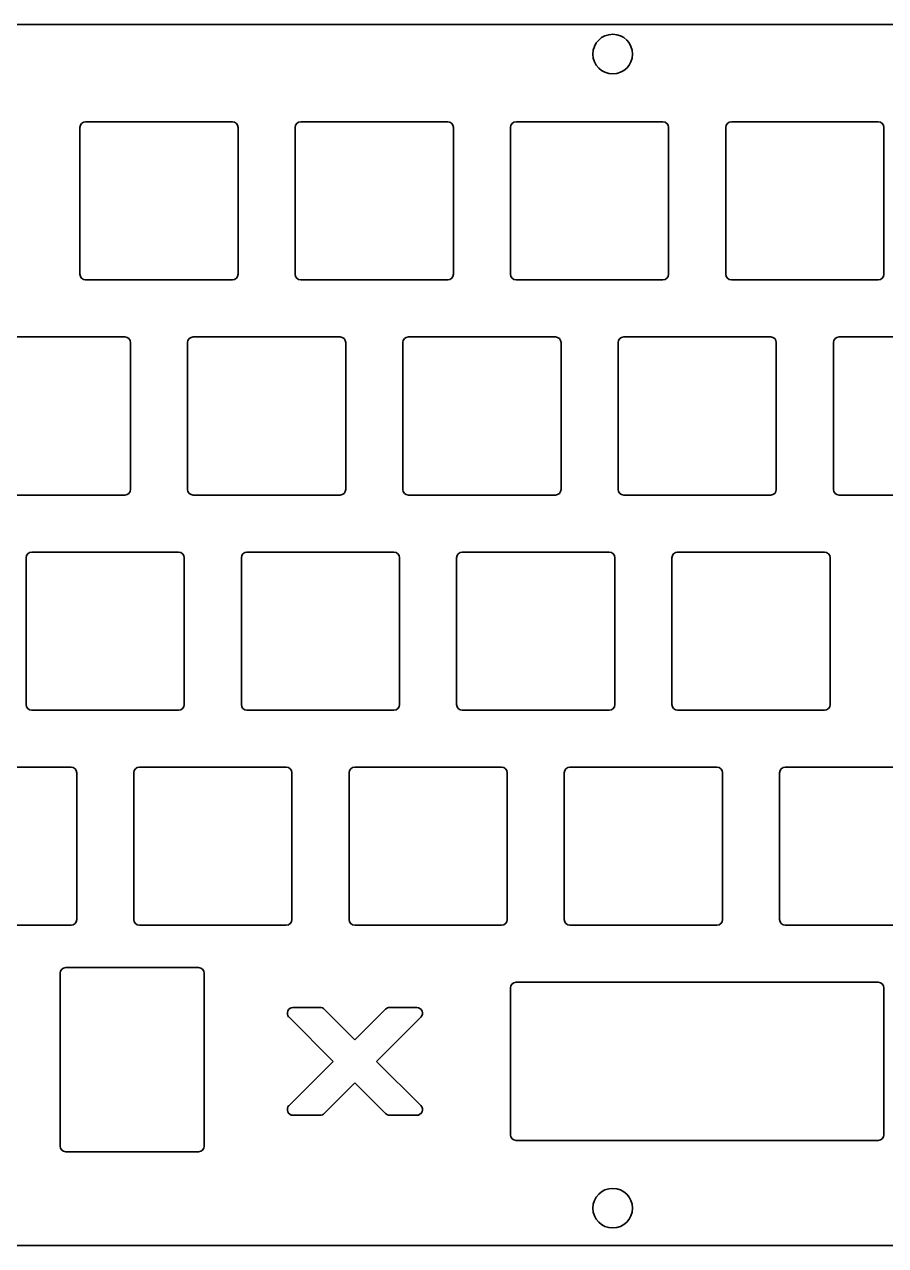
# Model space of a CAD drawing. Header units: millimetres. Extents: x 0 to 502, y 0 to 108.
# Drawn here: x 80.1 to 156.3, y 0 to 108.1 of the extents above; entities that cross this region are included whole.
import ezdxf

# ---------------------------------------------------------------- set-up
doc = ezdxf.new("R2010")
doc.units = ezdxf.units.MM
doc.layers.get('0').update_dxf_attribs({"lineweight": 35})

# ---------------------------------------------------------------- blocks, each defined once
blk = doc.blocks.new('*X6')
for p, q in [((171.47, 77.44), (-123.22, 77.44)), ((-40.02, 68.32), (-40.02, 55.32)), ((-26.53, 68.82), (-39.52, 68.82)), ((-26.03, 55.32), (-26.03, 68.32)), ((-20.98, 68.32), (-20.98, 55.32)), ((-7.48, 68.82), (-20.48, 68.82)), ((-6.98, 55.32), (-6.98, 68.32)), ((-1.93, 68.32), (-1.93, 55.32)), ((11.57, 68.82), (-1.43, 68.82)), ((12.07, 55.32), (12.07, 68.32)), ((17.13, 68.32), (17.13, 55.32)), ((30.62, 68.82), (17.63, 68.82)), ((31.12, 55.32), (31.12, 68.32)), ((-39.52, 54.82), (-26.53, 54.82)), ((-20.48, 54.82), (-7.48, 54.82)), ((-1.43, 54.82), (11.57, 54.82)), ((17.63, 54.82), (30.62, 54.82)), ((-36.05, 49.77), (-49.05, 49.77)), ((-17, 49.77), (-30, 49.77)), ((2.05, 49.77), (-10.95, 49.77)), ((21.1, 49.77), (8.1, 49.77)), ((40.15, 49.77), (27.15, 49.77)), ((-35.55, 36.27), (-35.55, 49.27)), ((-30.5, 49.27), (-30.5, 36.27)), ((-16.5, 36.27), (-16.5, 49.27)), ((-11.45, 49.27), (-11.45, 36.27)), ((2.55, 36.27), (2.55, 49.27)), ((7.6, 49.27), (7.6, 36.27)), ((21.6, 36.27), (21.6, 49.27)), ((26.65, 49.27), (26.65, 36.27)), ((-49.05, 35.77), (-36.05, 35.77)), ((-30, 35.77), (-17, 35.77)), ((-10.95, 35.77), (2.05, 35.77)), ((8.1, 35.77), (21.1, 35.77)), ((27.15, 35.77), (40.15, 35.77)), ((-31.29, 30.72), (-44.29, 30.72)), ((-12.24, 30.72), (-25.24, 30.72)), ((6.81, 30.72), (-6.19, 30.72)), ((25.86, 30.72), (12.86, 30.72)), ((-44.79, 30.22), (-44.79, 17.22)), ((-30.79, 17.22), (-30.79, 30.22)), ((-25.74, 30.22), (-25.74, 17.22)), ((-11.74, 17.22), (-11.74, 30.22)), ((-6.69, 30.22), (-6.69, 17.22)), ((7.31, 17.22), (7.31, 30.22)), ((12.36, 30.22), (12.36, 17.22)), ((26.36, 17.22), (26.36, 30.22)), ((-44.29, 16.72), (-31.29, 16.72)), ((-25.24, 16.72), (-12.24, 16.72)), ((-6.19, 16.72), (6.81, 16.72)), ((12.86, 16.72), (25.86, 16.72)), ((-40.81, 11.67), (-53.81, 11.67)), ((-40.31, -1.83), (-40.31, 11.17)), ((-35.26, 11.17), (-35.26, -1.83)), ((-21.76, 11.67), (-34.76, 11.67)), ((-21.26, -1.83), (-21.26, 11.17)), ((-16.21, 11.17), (-16.21, -1.83)), ((-2.71, 11.67), (-15.71, 11.67)), ((-2.21, -1.83), (-2.21, 11.17)), ((2.84, 11.17), (2.84, -1.83)), ((16.34, 11.67), (3.34, 11.67)), ((16.84, -1.83), (16.84, 11.17)), ((21.89, 11.17), (21.89, -1.83)), ((35.39, 11.67), (22.39, 11.67)), ((-53.81, -2.33), (-40.81, -2.33)), ((-34.76, -2.33), (-21.76, -2.33)), ((-15.71, -2.33), (-2.71, -2.33)), ((3.34, -2.33), (16.34, -2.33)), ((22.39, -2.33), (35.39, -2.33)), ((-29.52, -6.08), (-41.28, -6.08)), ((-41.78, -6.58), (-41.78, -21.88)), ((-29.02, -21.88), (-29.02, -6.58)), ((30.62, -7.38), (-1.43, -7.38)), ((-1.93, -7.88), (-1.93, -20.88)), ((31.12, -20.88), (31.12, -7.88)), ((-1.43, -21.38), (30.62, -21.38)), ((-41.28, -22.38), (-29.52, -22.38)), ((-123.22, -30.69), (171.47, -30.69))]:
    blk.add_line(p, q)
for centre in [(7.12, 74.82), (7.12, -27.38)]:
    blk.add_circle(centre, 1.75)
for centre, start, end in [((-39.52, 68.32), 90, 180), ((-26.53, 68.32), 0, 90), ((-20.48, 68.32), 90, 180), ((-7.48, 68.32), 0, 90), ((-1.43, 68.32), 90, 180), ((11.57, 68.32), 0, 90), ((17.63, 68.32), 90, 180), ((30.62, 68.32), 0, 90), ((-39.52, 55.32), 180, 270), ((-26.53, 55.32), 270, 360), ((-20.48, 55.32), 180, 270), ((-7.48, 55.32), 270, 360), ((-1.43, 55.32), 180, 270), ((11.57, 55.32), 270, 0), ((17.63, 55.32), 180, 270), ((30.62, 55.32), 270, 0), ((-36.05, 49.27), 0, 90), ((-30, 49.27), 90, 180), ((-17, 49.27), 360, 90), ((-10.95, 49.27), 90, 180), ((2.05, 49.27), 360, 90), ((8.1, 49.27), 90, 180), ((21.1, 49.27), 360, 90), ((27.15, 49.27), 90, 180), ((-36.05, 36.27), 270, 0), ((-30, 36.27), 180, 270), ((-17, 36.27), 270, 0), ((-10.95, 36.27), 180, 270), ((2.05, 36.27), 270, 0), ((8.1, 36.27), 180, 270), ((21.1, 36.27), 270, 0), ((27.15, 36.27), 180, 270), ((-44.29, 30.22), 90, 180), ((-31.29, 30.22), 0, 90), ((-25.24, 30.22), 90, 180), ((-12.24, 30.22), 0, 90), ((-6.19, 30.22), 90, 180), ((6.81, 30.22), 0, 90), ((12.86, 30.22), 90, 180), ((25.86, 30.22), 0, 90), ((-44.29, 17.22), 180, 270), ((-31.29, 17.22), 270, 0), ((-25.24, 17.22), 180, 270), ((-12.24, 17.22), 270, 0), ((-6.19, 17.22), 180, 270), ((6.81, 17.22), 270, 0), ((12.86, 17.22), 180, 270), ((25.86, 17.22), 270, 0), ((-40.81, 11.17), 0, 90), ((-34.76, 11.17), 90, 180), ((-21.76, 11.17), 0, 90), ((-15.71, 11.17), 90, 180), ((-2.71, 11.17), 0, 90), ((3.34, 11.17), 90, 180), ((16.34, 11.17), 0, 90), ((22.39, 11.17), 90, 180), ((-40.81, -1.83), 270, 0), ((-34.76, -1.83), 180, 270), ((-21.76, -1.83), 270, 0), ((-15.71, -1.83), 180, 270), ((-2.71, -1.83), 270, 0), ((3.34, -1.83), 180, 270), ((16.34, -1.83), 270, 0), ((22.39, -1.83), 180, 270), ((-41.28, -6.58), 90, 180), ((-29.52, -6.58), 0, 90), ((-1.43, -7.88), 90, 180), ((30.62, -7.88), 360, 90), ((-1.43, -20.88), 180, 270), ((30.62, -20.88), 270, 0), ((-41.28, -21.88), 180, 270), ((-29.52, -21.88), 270, 360)]:
    blk.add_arc(centre, 0.5, start, end)
blk = doc.blocks.new('*X7')
for p, q in [((-123.22, 77.44), (171.47, 77.44)), ((-40.02, 68.32), (-40.02, 55.32)), ((-26.53, 68.82), (-39.52, 68.82)), ((-26.03, 55.32), (-26.03, 68.32)), ((-20.98, 68.32), (-20.98, 55.32)), ((-7.48, 68.82), (-20.48, 68.82)), ((-6.98, 55.32), (-6.98, 68.32)), ((-1.93, 68.32), (-1.93, 55.32)), ((11.57, 68.82), (-1.43, 68.82)), ((12.07, 55.32), (12.07, 68.32)), ((17.13, 68.32), (17.13, 55.32)), ((30.62, 68.82), (17.63, 68.82)), ((31.12, 55.32), (31.12, 68.32)), ((-39.52, 54.82), (-26.53, 54.82)), ((-20.48, 54.82), (-7.48, 54.82)), ((-1.43, 54.82), (11.57, 54.82)), ((17.63, 54.82), (30.62, 54.82)), ((-36.05, 49.77), (-49.05, 49.77)), ((-17, 49.77), (-30, 49.77)), ((2.05, 49.77), (-10.95, 49.77)), ((21.1, 49.77), (8.1, 49.77)), ((40.15, 49.77), (27.15, 49.77)), ((-35.55, 36.27), (-35.55, 49.27)), ((-30.5, 49.27), (-30.5, 36.27)), ((-16.5, 36.27), (-16.5, 49.27)), ((-11.45, 49.27), (-11.45, 36.27)), ((2.55, 36.27), (2.55, 49.27)), ((7.6, 49.27), (7.6, 36.27)), ((21.6, 36.27), (21.6, 49.27)), ((26.65, 49.27), (26.65, 36.27)), ((-49.05, 35.77), (-36.05, 35.77)), ((-30, 35.77), (-17, 35.77)), ((-10.95, 35.77), (2.05, 35.77)), ((8.1, 35.77), (21.1, 35.77)), ((27.15, 35.77), (40.15, 35.77)), ((-31.29, 30.72), (-44.29, 30.72)), ((-12.24, 30.72), (-25.24, 30.72)), ((6.81, 30.72), (-6.19, 30.72)), ((25.86, 30.72), (12.86, 30.72)), ((-44.79, 30.22), (-44.79, 17.22)), ((-30.79, 17.22), (-30.79, 30.22)), ((-25.74, 30.22), (-25.74, 17.22)), ((-11.74, 17.22), (-11.74, 30.22)), ((-6.69, 30.22), (-6.69, 17.22)), ((7.31, 17.22), (7.31, 30.22)), ((12.36, 30.22), (12.36, 17.22)), ((26.36, 17.22), (26.36, 30.22)), ((-44.29, 16.72), (-31.29, 16.72)), ((-25.24, 16.72), (-12.24, 16.72)), ((-6.19, 16.72), (6.81, 16.72)), ((12.86, 16.72), (25.86, 16.72)), ((-40.81, 11.67), (-53.81, 11.67)), ((-40.31, -1.83), (-40.31, 11.17)), ((-35.26, 11.17), (-35.26, -1.83)), ((-21.76, 11.67), (-34.76, 11.67)), ((-21.26, -1.83), (-21.26, 11.17)), ((-16.21, 11.17), (-16.21, -1.83)), ((-2.71, 11.67), (-15.71, 11.67)), ((-2.21, -1.83), (-2.21, 11.17)), ((2.84, 11.17), (2.84, -1.83)), ((16.34, 11.67), (3.34, 11.67)), ((16.84, -1.83), (16.84, 11.17)), ((21.89, 11.17), (21.89, -1.83)), ((35.39, 11.67), (22.39, 11.67)), ((-53.81, -2.33), (-40.81, -2.33)), ((-34.76, -2.33), (-21.76, -2.33)), ((-15.71, -2.33), (-2.71, -2.33)), ((3.34, -2.33), (16.34, -2.33)), ((22.39, -2.33), (35.39, -2.33)), ((-29.52, -6.08), (-41.28, -6.08)), ((-41.78, -6.58), (-41.78, -21.88)), ((-29.02, -21.88), (-29.02, -6.58)), ((30.62, -7.38), (-1.43, -7.38)), ((-1.93, -7.88), (-1.93, -20.88)), ((31.12, -20.88), (31.12, -7.88)), ((-1.43, -21.38), (30.62, -21.38)), ((-41.28, -22.38), (-29.52, -22.38)), ((171.47, -30.69), (-123.22, -30.69))]:
    blk.add_line(p, q)
for centre in [(7.12, 74.82), (7.12, -27.38)]:
    blk.add_circle(centre, 1.75)
for centre, start, end in [((-39.52, 68.32), 90, 180), ((-26.53, 68.32), 0, 90), ((-20.48, 68.32), 90, 180), ((-7.48, 68.32), 0, 90), ((-1.43, 68.32), 90, 180), ((11.57, 68.32), 0, 90), ((17.63, 68.32), 90, 180), ((30.62, 68.32), 0, 90), ((-39.52, 55.32), 180, 270), ((-26.53, 55.32), 270, 0), ((-20.48, 55.32), 180, 270), ((-7.48, 55.32), 270, 0), ((-1.43, 55.32), 180, 270), ((11.57, 55.32), 270, 0), ((17.63, 55.32), 180, 270), ((30.62, 55.32), 270, 0), ((-36.05, 49.27), 0, 90), ((-30, 49.27), 90, 180), ((-17, 49.27), 360, 90), ((-10.95, 49.27), 90, 180), ((2.05, 49.27), 360, 90), ((8.1, 49.27), 90, 180), ((21.1, 49.27), 360, 90), ((27.15, 49.27), 90, 180), ((-36.05, 36.27), 270, 0), ((-30, 36.27), 180, 270), ((-17, 36.27), 270, 0), ((-10.95, 36.27), 180, 270), ((2.05, 36.27), 270, 0), ((8.1, 36.27), 180, 270), ((21.1, 36.27), 270, 0), ((27.15, 36.27), 180, 270), ((-44.29, 30.22), 90, 180), ((-31.29, 30.22), 0, 90), ((-25.24, 30.22), 90, 180), ((-12.24, 30.22), 360, 90), ((-6.19, 30.22), 90, 180), ((6.81, 30.22), 360, 90), ((12.86, 30.22), 90, 180), ((25.86, 30.22), 0, 90), ((-44.29, 17.22), 180, 270), ((-31.29, 17.22), 270, 0), ((-25.24, 17.22), 180, 270), ((-12.24, 17.22), 270, 0), ((-6.19, 17.22), 180, 270), ((6.81, 17.22), 270, 0), ((12.86, 17.22), 180, 270), ((25.86, 17.22), 270, 0), ((-40.81, 11.17), 0, 90), ((-34.76, 11.17), 90, 180), ((-21.76, 11.17), 0, 90), ((-15.71, 11.17), 90, 180), ((-2.71, 11.17), 0, 90), ((3.34, 11.17), 90, 180), ((16.34, 11.17), 0, 90), ((22.39, 11.17), 90, 180), ((-40.81, -1.83), 270, 0), ((-34.76, -1.83), 180, 270), ((-21.76, -1.83), 270, 0), ((-15.71, -1.83), 180, 270), ((-2.71, -1.83), 270, 0), ((3.34, -1.83), 180, 270), ((16.34, -1.83), 270, 0), ((22.39, -1.83), 180, 270), ((-41.28, -6.58), 90, 180), ((-29.52, -6.58), 0, 90), ((-1.43, -7.88), 90, 180), ((30.62, -7.88), 360, 90), ((-1.43, -20.88), 180, 270), ((30.62, -20.88), 270, 0), ((-41.28, -21.88), 180, 270), ((-29.52, -21.88), 270, 360)]:
    blk.add_arc(centre, 0.5, start, end)
blk = doc.blocks.new('*X20')
for p, q in [((7.6, 49.27), (7.6, 49.27)), ((7.6, 49.27), (7.6, 36.27)), ((7.6, 49.27), (7.6, 36.27)), ((7.6, 36.27), (7.6, 36.27))]:
    blk.add_line(p, q)
blk = doc.blocks.new('*X21')
for p, q in [((21.1, 49.77), (8.1, 49.77)), ((8.1, 49.77), (8.1, 49.77)), ((21.1, 49.77), (8.1, 49.77)), ((21.1, 49.77), (21.1, 49.77))]:
    blk.add_line(p, q)
blk = doc.blocks.new('*X22')
for p, q in [((21.6, 36.27), (21.6, 49.27)), ((21.6, 49.27), (21.6, 49.27)), ((21.6, 36.27), (21.6, 49.27)), ((21.6, 36.27), (21.6, 36.27))]:
    blk.add_line(p, q)
blk = doc.blocks.new('*X23')
for p, q in [((8.1, 35.77), (8.1, 35.77)), ((8.1, 35.77), (21.1, 35.77)), ((8.1, 35.77), (21.1, 35.77)), ((21.1, 35.77), (21.1, 35.77))]:
    blk.add_line(p, q)
blk = doc.blocks.new('*X24')
for p, q in [((-11.45, 49.27), (-11.45, 49.27)), ((-11.45, 49.27), (-11.45, 36.27)), ((-11.45, 49.27), (-11.45, 36.27)), ((-11.45, 36.27), (-11.45, 36.27))]:
    blk.add_line(p, q)
blk = doc.blocks.new('*X25')
for p, q in [((2.05, 49.77), (-10.95, 49.77)), ((-10.95, 49.77), (-10.95, 49.77)), ((2.05, 49.77), (-10.95, 49.77)), ((2.05, 49.77), (2.05, 49.77))]:
    blk.add_line(p, q)
blk = doc.blocks.new('*X26')
for p, q in [((2.55, 36.27), (2.55, 49.27)), ((2.55, 49.27), (2.55, 49.27)), ((2.55, 36.27), (2.55, 49.27)), ((2.55, 36.27), (2.55, 36.27))]:
    blk.add_line(p, q)
blk = doc.blocks.new('*X27')
for p, q in [((-10.95, 35.77), (-10.95, 35.77)), ((-10.95, 35.77), (2.05, 35.77)), ((-10.95, 35.77), (2.05, 35.77)), ((2.05, 35.77), (2.05, 35.77))]:
    blk.add_line(p, q)
blk = doc.blocks.new('*X28')
for p, q in [((-30.5, 49.27), (-30.5, 49.27)), ((-30.5, 49.27), (-30.5, 36.27)), ((-30.5, 49.27), (-30.5, 36.27)), ((-30.5, 36.27), (-30.5, 36.27))]:
    blk.add_line(p, q)
blk = doc.blocks.new('*X29')
for p, q in [((-17, 49.77), (-30, 49.77)), ((-30, 49.77), (-30, 49.77)), ((-17, 49.77), (-30, 49.77)), ((-17, 49.77), (-17, 49.77))]:
    blk.add_line(p, q)
blk = doc.blocks.new('*X30')
for p, q in [((-16.5, 36.27), (-16.5, 49.27)), ((-16.5, 49.27), (-16.5, 49.27)), ((-16.5, 36.27), (-16.5, 49.27)), ((-16.5, 36.27), (-16.5, 36.27))]:
    blk.add_line(p, q)
blk = doc.blocks.new('*X31')
for p, q in [((-30, 35.77), (-30, 35.77)), ((-30, 35.77), (-17, 35.77)), ((-30, 35.77), (-17, 35.77)), ((-17, 35.77), (-17, 35.77))]:
    blk.add_line(p, q)
blk = doc.blocks.new('*X33')
for p, q in [((-36.05, 49.77), (-49.05, 49.77)), ((-49.05, 49.77), (-49.05, 49.77)), ((-36.05, 49.77), (-49.05, 49.77)), ((-36.05, 49.77), (-36.05, 49.77))]:
    blk.add_line(p, q)
blk = doc.blocks.new('*X34')
for p, q in [((-35.55, 36.27), (-35.55, 49.27)), ((-35.55, 49.27), (-35.55, 49.27)), ((-35.55, 36.27), (-35.55, 49.27)), ((-35.55, 36.27), (-35.55, 36.27))]:
    blk.add_line(p, q)
blk = doc.blocks.new('*X35')
for p, q in [((-49.05, 35.77), (-49.05, 35.77)), ((-49.05, 35.77), (-36.05, 35.77)), ((-49.05, 35.77), (-36.05, 35.77)), ((-36.05, 35.77), (-36.05, 35.77))]:
    blk.add_line(p, q)
blk = doc.blocks.new('*X76')
for p, q in [((26.65, 49.27), (26.65, 49.27)), ((26.65, 49.27), (26.65, 36.27)), ((26.65, 49.27), (26.65, 36.27)), ((26.65, 36.27), (26.65, 36.27))]:
    blk.add_line(p, q)
blk = doc.blocks.new('*X77')
for p, q in [((40.15, 49.77), (27.15, 49.77)), ((27.15, 49.77), (27.15, 49.77)), ((40.15, 49.77), (27.15, 49.77)), ((40.15, 49.77), (40.15, 49.77))]:
    blk.add_line(p, q)
blk = doc.blocks.new('*X79')
for p, q in [((27.15, 35.77), (27.15, 35.77)), ((27.15, 35.77), (40.15, 35.77)), ((27.15, 35.77), (40.15, 35.77)), ((40.15, 35.77), (40.15, 35.77))]:
    blk.add_line(p, q)
blk = doc.blocks.new('*X96')
for p, q in [((12.36, 30.22), (12.36, 30.22)), ((12.36, 30.22), (12.36, 17.22)), ((12.36, 30.22), (12.36, 17.22)), ((12.36, 17.22), (12.36, 17.22))]:
    blk.add_line(p, q)
blk = doc.blocks.new('*X97')
for p, q in [((25.86, 30.72), (12.86, 30.72)), ((12.86, 30.72), (12.86, 30.72)), ((25.86, 30.72), (12.86, 30.72)), ((25.86, 30.72), (25.86, 30.72))]:
    blk.add_line(p, q)
blk = doc.blocks.new('*X98')
for p, q in [((26.36, 17.22), (26.36, 30.22)), ((26.36, 30.22), (26.36, 30.22)), ((26.36, 17.22), (26.36, 30.22)), ((26.36, 17.22), (26.36, 17.22))]:
    blk.add_line(p, q)
blk = doc.blocks.new('*X99')
for p, q in [((12.86, 16.72), (12.86, 16.72)), ((12.86, 16.72), (25.86, 16.72)), ((12.86, 16.72), (25.86, 16.72)), ((25.86, 16.72), (25.86, 16.72))]:
    blk.add_line(p, q)
blk = doc.blocks.new('*X100')
for p, q in [((-6.69, 30.22), (-6.69, 30.22)), ((-6.69, 30.22), (-6.69, 17.22)), ((-6.69, 30.22), (-6.69, 17.22)), ((-6.69, 17.22), (-6.69, 17.22))]:
    blk.add_line(p, q)
blk = doc.blocks.new('*X101')
for p, q in [((6.81, 30.72), (-6.19, 30.72)), ((-6.19, 30.72), (-6.19, 30.72)), ((6.81, 30.72), (-6.19, 30.72)), ((6.81, 30.72), (6.81, 30.72))]:
    blk.add_line(p, q)
blk = doc.blocks.new('*X102')
for p, q in [((7.31, 17.22), (7.31, 30.22)), ((7.31, 30.22), (7.31, 30.22)), ((7.31, 17.22), (7.31, 30.22)), ((7.31, 17.22), (7.31, 17.22))]:
    blk.add_line(p, q)
blk = doc.blocks.new('*X103')
for p, q in [((-6.19, 16.72), (-6.19, 16.72)), ((-6.19, 16.72), (6.81, 16.72)), ((-6.19, 16.72), (6.81, 16.72)), ((6.81, 16.72), (6.81, 16.72))]:
    blk.add_line(p, q)
blk = doc.blocks.new('*X104')
for p, q in [((-25.74, 30.22), (-25.74, 30.22)), ((-25.74, 30.22), (-25.74, 17.22)), ((-25.74, 30.22), (-25.74, 17.22)), ((-25.74, 17.22), (-25.74, 17.22))]:
    blk.add_line(p, q)
blk = doc.blocks.new('*X105')
for p, q in [((-12.24, 30.72), (-25.24, 30.72)), ((-25.24, 30.72), (-25.24, 30.72)), ((-12.24, 30.72), (-25.24, 30.72)), ((-12.24, 30.72), (-12.24, 30.72))]:
    blk.add_line(p, q)
blk = doc.blocks.new('*X106')
for p, q in [((-11.74, 17.22), (-11.74, 30.22)), ((-11.74, 30.22), (-11.74, 30.22)), ((-11.74, 17.22), (-11.74, 30.22)), ((-11.74, 17.22), (-11.74, 17.22))]:
    blk.add_line(p, q)
blk = doc.blocks.new('*X107')
for p, q in [((-25.24, 16.72), (-25.24, 16.72)), ((-25.24, 16.72), (-12.24, 16.72)), ((-25.24, 16.72), (-12.24, 16.72)), ((-12.24, 16.72), (-12.24, 16.72))]:
    blk.add_line(p, q)
blk = doc.blocks.new('*X108')
for p, q in [((-44.79, 30.22), (-44.79, 30.22)), ((-44.79, 30.22), (-44.79, 17.22)), ((-44.79, 30.22), (-44.79, 17.22)), ((-44.79, 17.22), (-44.79, 17.22))]:
    blk.add_line(p, q)
blk = doc.blocks.new('*X109')
for p, q in [((-31.29, 30.72), (-44.29, 30.72)), ((-44.29, 30.72), (-44.29, 30.72)), ((-31.29, 30.72), (-44.29, 30.72)), ((-31.29, 30.72), (-31.29, 30.72))]:
    blk.add_line(p, q)
blk = doc.blocks.new('*X110')
for p, q in [((-30.79, 17.22), (-30.79, 30.22)), ((-30.79, 30.22), (-30.79, 30.22)), ((-30.79, 17.22), (-30.79, 30.22)), ((-30.79, 17.22), (-30.79, 17.22))]:
    blk.add_line(p, q)
blk = doc.blocks.new('*X111')
for p, q in [((-44.29, 16.72), (-44.29, 16.72)), ((-44.29, 16.72), (-31.29, 16.72)), ((-44.29, 16.72), (-31.29, 16.72)), ((-31.29, 16.72), (-31.29, 16.72))]:
    blk.add_line(p, q)
blk = doc.blocks.new('*X124')
for p, q in [((30.62, -7.38), (-1.43, -7.38)), ((-1.43, -7.38), (-1.43, -7.38)), ((30.62, -7.38), (-1.43, -7.38)), ((30.62, -7.38), (30.62, -7.38))]:
    blk.add_line(p, q)
blk = doc.blocks.new('*X125')
for p, q in [((31.12, -20.88), (31.12, -7.88)), ((31.12, -7.88), (31.12, -7.88)), ((31.12, -20.88), (31.12, -7.88)), ((31.12, -20.88), (31.12, -20.88))]:
    blk.add_line(p, q)
blk = doc.blocks.new('*X126')
for p, q in [((-1.43, -21.38), (-1.43, -21.38)), ((-1.43, -21.38), (30.62, -21.38)), ((-1.43, -21.38), (30.62, -21.38)), ((30.62, -21.38), (30.62, -21.38))]:
    blk.add_line(p, q)
blk = doc.blocks.new('*X127')
for p, q in [((-1.93, -7.88), (-1.93, -7.88)), ((-1.93, -7.88), (-1.93, -20.88)), ((-1.93, -7.88), (-1.93, -20.88)), ((-1.93, -20.88), (-1.93, -20.88))]:
    blk.add_line(p, q)
blk = doc.blocks.new('*X152')
for p, q in [((21.89, 11.17), (21.89, 11.17)), ((21.89, 11.17), (21.89, -1.83)), ((21.89, 11.17), (21.89, -1.83)), ((21.89, -1.83), (21.89, -1.83))]:
    blk.add_line(p, q)
blk = doc.blocks.new('*X153')
for p, q in [((35.39, 11.67), (22.39, 11.67)), ((22.39, 11.67), (22.39, 11.67)), ((35.39, 11.67), (22.39, 11.67)), ((35.39, 11.67), (35.39, 11.67))]:
    blk.add_line(p, q)
blk = doc.blocks.new('*X155')
for p, q in [((22.39, -2.33), (22.39, -2.33)), ((22.39, -2.33), (35.39, -2.33)), ((22.39, -2.33), (35.39, -2.33)), ((35.39, -2.33), (35.39, -2.33))]:
    blk.add_line(p, q)
blk = doc.blocks.new('*X186')
for p, q in [((-29.02, -21.88), (-29.02, -6.58)), ((-29.02, -6.58), (-29.02, -6.58)), ((-29.02, -21.88), (-29.02, -6.58)), ((-29.02, -21.88), (-29.02, -21.88))]:
    blk.add_line(p, q)
blk = doc.blocks.new('*X187')
for p, q in [((-41.28, -22.38), (-41.28, -22.38)), ((-41.28, -22.38), (-29.52, -22.38)), ((-41.28, -22.38), (-29.52, -22.38)), ((-29.52, -22.38), (-29.52, -22.38))]:
    blk.add_line(p, q)
blk = doc.blocks.new('*X188')
for p, q in [((-41.78, -6.58), (-41.78, -6.58)), ((-41.78, -6.58), (-41.78, -21.88)), ((-41.78, -6.58), (-41.78, -21.88)), ((-41.78, -21.88), (-41.78, -21.88))]:
    blk.add_line(p, q)
blk = doc.blocks.new('*X189')
for p, q in [((-29.52, -6.08), (-41.28, -6.08)), ((-41.28, -6.08), (-41.28, -6.08)), ((-29.52, -6.08), (-41.28, -6.08)), ((-29.52, -6.08), (-29.52, -6.08))]:
    blk.add_line(p, q)
blk = doc.blocks.new('*X230')
for p, q in [((-40.02, 68.32), (-40.02, 68.32)), ((-40.02, 68.32), (-40.02, 55.32)), ((-40.02, 68.32), (-40.02, 55.32)), ((-40.02, 55.32), (-40.02, 55.32))]:
    blk.add_line(p, q)
blk = doc.blocks.new('*X231')
for p, q in [((-26.53, 68.82), (-39.52, 68.82)), ((-39.52, 68.82), (-39.52, 68.82)), ((-26.53, 68.82), (-39.52, 68.82)), ((-26.53, 68.82), (-26.53, 68.82))]:
    blk.add_line(p, q)
blk = doc.blocks.new('*X232')
for p, q in [((-26.03, 55.32), (-26.03, 68.32)), ((-26.03, 68.32), (-26.03, 68.32)), ((-26.03, 55.32), (-26.03, 68.32)), ((-26.03, 55.32), (-26.03, 55.32))]:
    blk.add_line(p, q)
blk = doc.blocks.new('*X233')
for p, q in [((-39.52, 54.82), (-39.52, 54.82)), ((-39.52, 54.82), (-26.53, 54.82)), ((-39.52, 54.82), (-26.53, 54.82)), ((-26.53, 54.82), (-26.53, 54.82))]:
    blk.add_line(p, q)
blk = doc.blocks.new('*X234')
for p, q in [((-20.98, 68.32), (-20.98, 68.32)), ((-20.98, 68.32), (-20.98, 55.32)), ((-20.98, 68.32), (-20.98, 55.32)), ((-20.98, 55.32), (-20.98, 55.32))]:
    blk.add_line(p, q)
blk = doc.blocks.new('*X235')
for p, q in [((-7.48, 68.82), (-20.48, 68.82)), ((-20.48, 68.82), (-20.48, 68.82)), ((-7.48, 68.82), (-20.48, 68.82)), ((-7.48, 68.82), (-7.48, 68.82))]:
    blk.add_line(p, q)
blk = doc.blocks.new('*X236')
for p, q in [((-6.98, 55.32), (-6.98, 68.32)), ((-6.98, 68.32), (-6.98, 68.32)), ((-6.98, 55.32), (-6.98, 68.32)), ((-6.98, 55.32), (-6.98, 55.32))]:
    blk.add_line(p, q)
blk = doc.blocks.new('*X237')
for p, q in [((-20.48, 54.82), (-20.48, 54.82)), ((-20.48, 54.82), (-7.48, 54.82)), ((-20.48, 54.82), (-7.48, 54.82)), ((-7.48, 54.82), (-7.48, 54.82))]:
    blk.add_line(p, q)
blk = doc.blocks.new('*X238')
for p, q in [((-1.93, 68.32), (-1.93, 68.32)), ((-1.93, 68.32), (-1.93, 55.32)), ((-1.93, 68.32), (-1.93, 55.32)), ((-1.93, 55.32), (-1.93, 55.32))]:
    blk.add_line(p, q)
blk = doc.blocks.new('*X239')
for p, q in [((11.57, 68.82), (-1.43, 68.82)), ((-1.43, 68.82), (-1.43, 68.82)), ((11.57, 68.82), (-1.43, 68.82)), ((11.57, 68.82), (11.57, 68.82))]:
    blk.add_line(p, q)
blk = doc.blocks.new('*X240')
for p, q in [((12.07, 55.32), (12.07, 68.32)), ((12.07, 68.32), (12.07, 68.32)), ((12.07, 55.32), (12.07, 68.32)), ((12.07, 55.32), (12.07, 55.32))]:
    blk.add_line(p, q)
blk = doc.blocks.new('*X241')
for p, q in [((-1.43, 54.82), (-1.43, 54.82)), ((-1.43, 54.82), (11.57, 54.82)), ((-1.43, 54.82), (11.57, 54.82)), ((11.57, 54.82), (11.57, 54.82))]:
    blk.add_line(p, q)
blk = doc.blocks.new('*X242')
for p, q in [((17.13, 68.32), (17.13, 68.32)), ((17.13, 68.32), (17.13, 55.32)), ((17.13, 68.32), (17.13, 55.32)), ((17.13, 55.32), (17.13, 55.32))]:
    blk.add_line(p, q)
blk = doc.blocks.new('*X243')
for p, q in [((30.62, 68.82), (17.63, 68.82)), ((17.63, 68.82), (17.63, 68.82)), ((30.62, 68.82), (17.63, 68.82)), ((30.62, 68.82), (30.62, 68.82))]:
    blk.add_line(p, q)
blk = doc.blocks.new('*X244')
for p, q in [((31.12, 55.32), (31.12, 68.32)), ((31.12, 68.32), (31.12, 68.32)), ((31.12, 55.32), (31.12, 68.32)), ((31.12, 55.32), (31.12, 55.32))]:
    blk.add_line(p, q)
blk = doc.blocks.new('*X245')
for p, q in [((17.63, 54.82), (17.63, 54.82)), ((17.63, 54.82), (30.62, 54.82)), ((17.63, 54.82), (30.62, 54.82)), ((30.62, 54.82), (30.62, 54.82))]:
    blk.add_line(p, q)
blk = doc.blocks.new('*X258')
for p, q in [((2.84, 11.17), (2.84, 11.17)), ((2.84, 11.17), (2.84, -1.83)), ((2.84, 11.17), (2.84, -1.83)), ((2.84, -1.83), (2.84, -1.83))]:
    blk.add_line(p, q)
blk = doc.blocks.new('*X259')
for p, q in [((16.34, 11.67), (3.34, 11.67)), ((3.34, 11.67), (3.34, 11.67)), ((16.34, 11.67), (3.34, 11.67)), ((16.34, 11.67), (16.34, 11.67))]:
    blk.add_line(p, q)
blk = doc.blocks.new('*X260')
for p, q in [((16.84, -1.83), (16.84, 11.17)), ((16.84, 11.17), (16.84, 11.17)), ((16.84, -1.83), (16.84, 11.17)), ((16.84, -1.83), (16.84, -1.83))]:
    blk.add_line(p, q)
blk = doc.blocks.new('*X261')
for p, q in [((3.34, -2.33), (3.34, -2.33)), ((3.34, -2.33), (16.34, -2.33)), ((3.34, -2.33), (16.34, -2.33)), ((16.34, -2.33), (16.34, -2.33))]:
    blk.add_line(p, q)
blk = doc.blocks.new('*X262')
for p, q in [((-16.21, 11.17), (-16.21, 11.17)), ((-16.21, 11.17), (-16.21, -1.83)), ((-16.21, 11.17), (-16.21, -1.83)), ((-16.21, -1.83), (-16.21, -1.83))]:
    blk.add_line(p, q)
blk = doc.blocks.new('*X263')
for p, q in [((-2.71, 11.67), (-15.71, 11.67)), ((-15.71, 11.67), (-15.71, 11.67)), ((-2.71, 11.67), (-15.71, 11.67)), ((-2.71, 11.67), (-2.71, 11.67))]:
    blk.add_line(p, q)
blk = doc.blocks.new('*X264')
for p, q in [((-2.21, -1.83), (-2.21, 11.17)), ((-2.21, 11.17), (-2.21, 11.17)), ((-2.21, -1.83), (-2.21, 11.17)), ((-2.21, -1.83), (-2.21, -1.83))]:
    blk.add_line(p, q)
blk = doc.blocks.new('*X265')
for p, q in [((-15.71, -2.33), (-15.71, -2.33)), ((-15.71, -2.33), (-2.71, -2.33)), ((-15.71, -2.33), (-2.71, -2.33)), ((-2.71, -2.33), (-2.71, -2.33))]:
    blk.add_line(p, q)
blk = doc.blocks.new('*X266')
for p, q in [((-35.26, 11.17), (-35.26, 11.17)), ((-35.26, 11.17), (-35.26, -1.83)), ((-35.26, 11.17), (-35.26, -1.83)), ((-35.26, -1.83), (-35.26, -1.83))]:
    blk.add_line(p, q)
blk = doc.blocks.new('*X267')
for p, q in [((-21.76, 11.67), (-34.76, 11.67)), ((-34.76, 11.67), (-34.76, 11.67)), ((-21.76, 11.67), (-34.76, 11.67)), ((-21.76, 11.67), (-21.76, 11.67))]:
    blk.add_line(p, q)
blk = doc.blocks.new('*X268')
for p, q in [((-21.26, -1.83), (-21.26, 11.17)), ((-21.26, 11.17), (-21.26, 11.17)), ((-21.26, -1.83), (-21.26, 11.17)), ((-21.26, -1.83), (-21.26, -1.83))]:
    blk.add_line(p, q)
blk = doc.blocks.new('*X269')
for p, q in [((-34.76, -2.33), (-34.76, -2.33)), ((-34.76, -2.33), (-21.76, -2.33)), ((-34.76, -2.33), (-21.76, -2.33)), ((-21.76, -2.33), (-21.76, -2.33))]:
    blk.add_line(p, q)
blk = doc.blocks.new('*X271')
for p, q in [((-40.81, 11.67), (-53.81, 11.67)), ((-53.81, 11.67), (-53.81, 11.67)), ((-40.81, 11.67), (-53.81, 11.67)), ((-40.81, 11.67), (-40.81, 11.67))]:
    blk.add_line(p, q)
blk = doc.blocks.new('*X272')
for p, q in [((-40.31, -1.83), (-40.31, 11.17)), ((-40.31, 11.17), (-40.31, 11.17)), ((-40.31, -1.83), (-40.31, 11.17)), ((-40.31, -1.83), (-40.31, -1.83))]:
    blk.add_line(p, q)
blk = doc.blocks.new('*X273')
for p, q in [((-53.81, -2.33), (-53.81, -2.33)), ((-53.81, -2.33), (-40.81, -2.33)), ((-53.81, -2.33), (-40.81, -2.33)), ((-40.81, -2.33), (-40.81, -2.33))]:
    blk.add_line(p, q)
blk = doc.blocks.new('*X290')
for p, q in [((171.47, -30.69), (-123.22, -30.69)), ((-123.22, -30.69), (171.47, -30.69))]:
    blk.add_line(p, q)
blk = doc.blocks.new('*X292')
for p, q in [((171.47, 77.44), (-123.22, 77.44)), ((-123.22, 77.44), (171.47, 77.44))]:
    blk.add_line(p, q)

msp = doc.modelspace()

# ---------------------------------------------------------------- linework, layer by layer
for p, q in [((106.26, 21.08), (103.85, 21.08)), ((109.33, 18.23), (106.62, 20.94)), ((112.04, 20.94), (109.33, 18.23)), ((114.81, 21.08), (112.39, 21.08)), ((103.5, 20.23), (107.41, 16.31)), ((111.24, 16.31), (115.16, 20.23)), ((107.41, 16.31), (103.5, 12.4)), ((111.24, 16.31), (115.16, 12.4)), ((109.33, 14.4), (106.62, 11.69)), ((109.33, 14.4), (112.04, 11.69)), ((103.85, 11.54), (106.26, 11.54)), ((112.39, 11.54), (114.81, 11.54))]:
    msp.add_line(p, q)
for centre, start, end in [((103.85, 20.58), 90, 225.0033), ((106.26, 20.58), 45.0033, 90), ((112.39, 20.58), 90, 134.9967), ((114.81, 20.58), 314.9967, 90), ((103.85, 12.04), 134.9967, 270), ((114.81, 12.04), 270, 45.0033), ((106.26, 12.04), 270, 314.9967), ((112.39, 12.04), 225.0033, 270)]:
    msp.add_arc(centre, 0.5, start, end)

# ---------------------------------------------------------------- block references
for name in ['*X6', '*X7', '*X292', '*X231', '*X235', '*X239', '*X243', '*X230', '*X232', '*X234', '*X236', '*X238', '*X240', '*X242', '*X244', '*X233', '*X237', '*X241', '*X245', '*X33', '*X29', '*X25', '*X21', '*X77', '*X34', '*X28', '*X30', '*X24', '*X26', '*X20', '*X22', '*X76', '*X35', '*X31', '*X27', '*X23', '*X79', '*X108', '*X109', '*X110', '*X104', '*X105', '*X106', '*X100', '*X101', '*X102', '*X96', '*X97', '*X98', '*X111', '*X107', '*X103', '*X99', '*X271', '*X267', '*X263', '*X259', '*X153', '*X272', '*X266', '*X268', '*X262', '*X264', '*X258', '*X260', '*X152', '*X273', '*X269', '*X265', '*X261', '*X155', '*X188', '*X189', '*X186', '*X127', '*X124', '*X125', '*X126', '*X187', '*X290']:
    msp.add_blockref(name, (125.02, 30.69))

doc.saveas('drawing.dxf')
